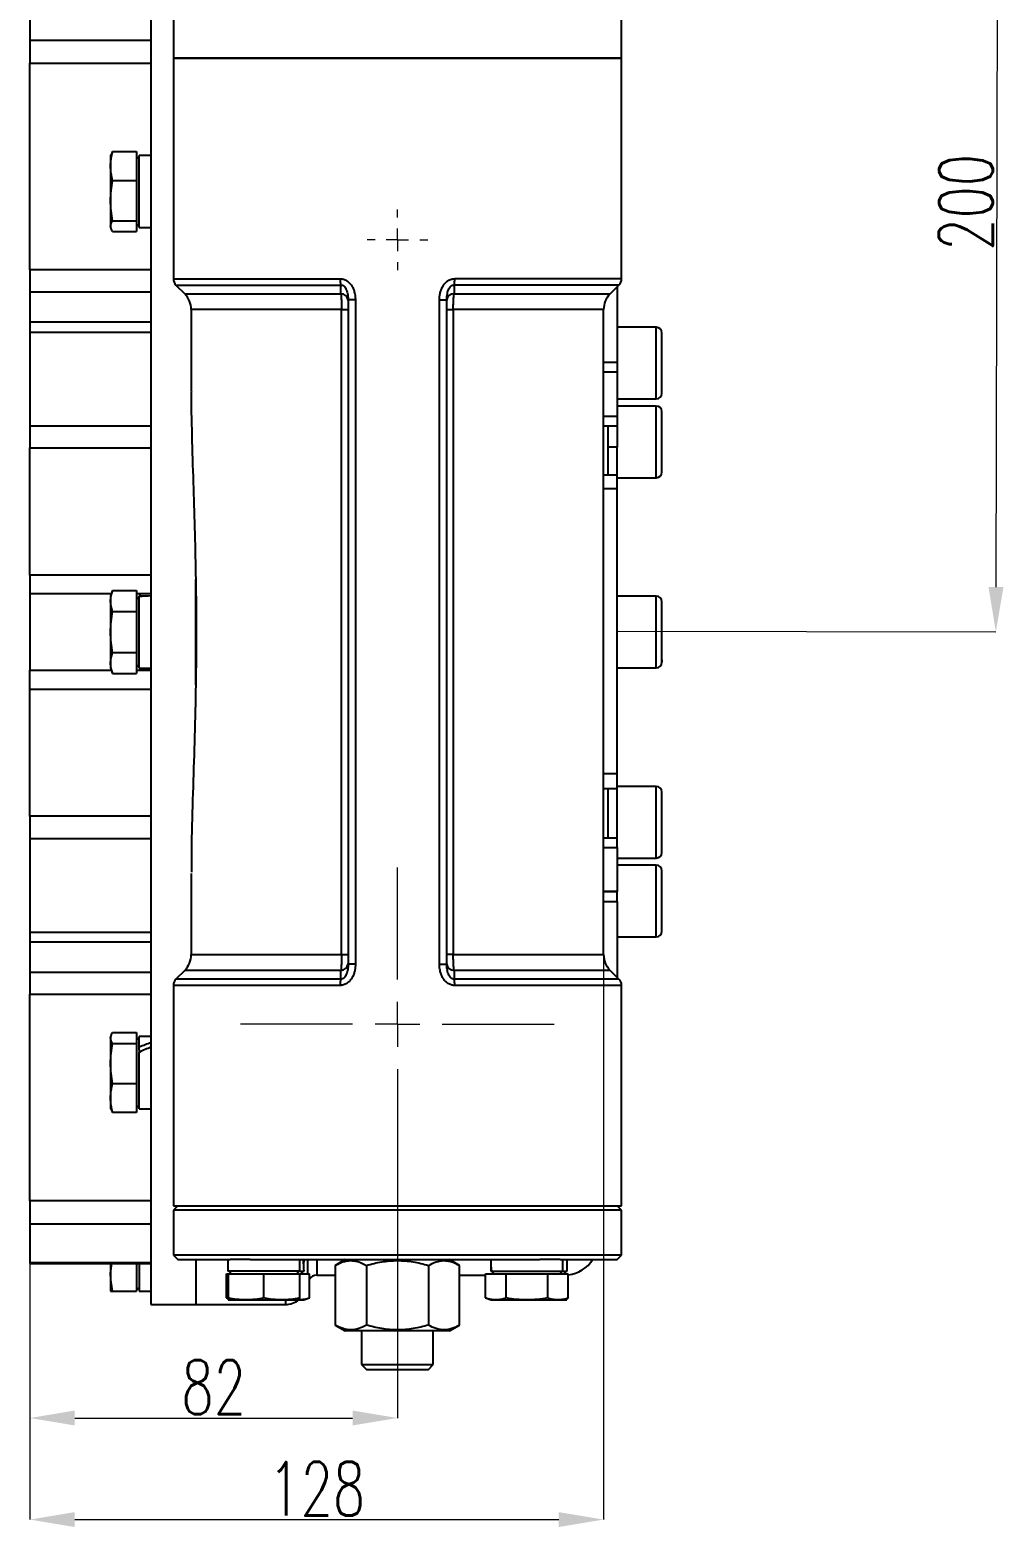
# Model space of a CAD drawing. Header units: millimetres. Extents: x 2451 to 4400, y 944 to 2322.
# Drawn here: x 2991.3 to 3208.8, y 1517.8 to 1851.8 of the extents above; entities that cross this region are included whole.
import ezdxf

# ---------------------------------------------------------------- set-up
doc = ezdxf.new("R2010")
doc.units = ezdxf.units.MM
for name, color, linetype, lineweight in [('10', 7, 'Continuous', 0), ('AM_5', 3, 'Continuous', 25), ('FORMAT', 7, 'Continuous', 18)]:
    doc.layers.add(name, color=color, linetype=linetype, lineweight=lineweight)
doc.styles.add('SLDTEXTSTYLE1', font='txt.shx', dxfattribs={"width": 0.7, "bigfont": 'gbcbig.shx'})
doc.dimstyles.new('SLDDIMSTYLE12$0', dxfattribs={"dimtxt": 12, "dimasz": 10, "dimexe": 0, "dimexo": 0.0625, "dimgap": 0.875, "dimtad": 1, "dimdec": 1, "dimlfac": 1.8, "dimrnd": 1e-09, "dimzin": 12, "dimdsep": 46, "dimtxsty": 'SLDTEXTSTYLE1', "dimcen": 0.09, "dimdle": 8.16, "dimclrd": 3, "dimclre": 3, "dimadec": 0, "dimazin": 3, "dimtfac": 1, "dimtdec": 1, "dimtofl": 0, "dimtmove": 0, "dimatfit": 3, "dimfxl": 0, "dimfrac": 2, "dimtolj": 1, "dimlwd": 5, "dimlwe": 5, "dimarcsym": 0})

# ---------------------------------------------------------------- blocks, each defined once
blk = doc.blocks.new('SW_CENTERMARKSYMBOL_13')
at = {"layer": '10', "color": 0}
for p, q in [((0, 1), (0, 1.35)), ((-1, 0), (-1.35, 0)), ((0, 0), (-0.5, 0)), ((0, 0), (0, 0.5)), ((0, 0), (0, -0.5)), ((0, 0), (0.5, 0)), ((1, 0), (1.35, 0)), ((0, -1), (0, -1.35))]:
    blk.add_line(p, q, dxfattribs=at)
blk = doc.blocks.new('SW_CENTERMARKSYMBOL_14')
at = {"layer": 'FORMAT', "color": 0}
for p, q in [((0, 2), (0, 7)), ((0, 0), (0, 1)), ((-2, 0), (-7, 0)), ((0, 0), (-1, 0)), ((0, 0), (0, -1)), ((0, 0), (1, 0)), ((2, 0), (7, 0)), ((0, -2), (0, -7))]:
    blk.add_line(p, q, dxfattribs=at)
blk = doc.blocks.new('*D74')
at = {"layer": 'AM_5', "color": 3, "linetype": 'Continuous', "lineweight": 5, "transparency": 16777216}
for p, q in [((3073.25, 1594.87), (3073.25, 1542.1)), ((3001.25, 1542.1), (3063.25, 1542.1))]:
    blk.add_line(p, q, dxfattribs=at)
at = {"layer": 'AM_5', "color": 3, "lineweight": 5, "transparency": 16777216}
blk.add_line((2991.25, 1576.52), (2991.25, 1542.1), dxfattribs=at)
at = {"layer": 'AM_5', "color": 3, "transparency": 16777216}
for points in [[(3001.25, 1543.77), (3001.25, 1540.44), (2991.25, 1542.1)], [(3063.25, 1543.77), (3063.25, 1540.44), (3073.25, 1542.1)]]:
    blk.add_solid(points, dxfattribs=at)
at = {"layer": 'Defpoints', "color": 0, "transparency": 16777216}
for p in [(3073.25, 1594.94), (2991.25, 1576.58), (3073.25, 1542.1)]:
    blk.add_point(p, dxfattribs=at)
at = {"layer": 'AM_5', "color": 0, "transparency": 16777216, "insert": (3032.25, 1548.98), "char_height": 12, "attachment_point": 5, "style": 'SLDTEXTSTYLE1'}
blk.add_mtext('\\A1;82', dxfattribs=at)
blk = doc.blocks.new('*D75')
at = {"layer": 'AM_5', "color": 3, "lineweight": 5, "transparency": 16777216}
blk.add_line((3137.74, 1918.3), (3207.19, 1918.16), dxfattribs=at)
at = {"layer": 'AM_5', "color": 3, "linetype": 'Continuous', "lineweight": 5, "transparency": 16777216}
for p, q in [((3207.17, 1908.16), (3206.8, 1727.47)), ((3122.31, 1717.64), (3206.78, 1717.47))]:
    blk.add_line(p, q, dxfattribs=at)
at = {"layer": 'AM_5', "color": 3, "transparency": 16777216}
for points in [[(3205.5, 1908.16), (3208.83, 1908.16), (3207.19, 1918.16)], [(3205.14, 1727.47), (3208.47, 1727.47), (3206.78, 1717.47)]]:
    blk.add_solid(points, dxfattribs=at)
at = {"layer": 'Defpoints', "color": 0, "transparency": 16777216}
for p in [(3137.68, 1918.3), (3122.25, 1717.64), (3206.78, 1717.47)]:
    blk.add_point(p, dxfattribs=at)
at = {"layer": 'AM_5', "color": 0, "transparency": 16777216, "insert": (3200.1, 1813.31), "char_height": 12, "attachment_point": 5, "rotation": 89.8839, "style": 'SLDTEXTSTYLE1'}
blk.add_mtext('\\A1;200', dxfattribs=at)
blk = doc.blocks.new('*D76')
at = {"layer": 'AM_5', "color": 3, "linetype": 'Continuous', "lineweight": 5, "transparency": 16777216}
for p, q in [((3119.25, 1645.45), (3119.25, 1519.44)), ((3001.25, 1519.44), (3109.25, 1519.44))]:
    blk.add_line(p, q, dxfattribs=at)
at = {"layer": 'AM_5', "color": 3, "lineweight": 5, "transparency": 16777216}
blk.add_line((2991.25, 1576.52), (2991.25, 1519.44), dxfattribs=at)
at = {"layer": 'AM_5', "color": 3, "transparency": 16777216}
for points in [[(3001.25, 1521.11), (3001.25, 1517.78), (2991.25, 1519.44)], [(3109.25, 1521.11), (3109.25, 1517.78), (3119.25, 1519.44)]]:
    blk.add_solid(points, dxfattribs=at)
at = {"layer": 'Defpoints', "color": 0, "transparency": 16777216}
for p in [(3119.25, 1645.51), (2991.25, 1576.58), (3119.25, 1519.44)]:
    blk.add_point(p, dxfattribs=at)
at = {"layer": 'AM_5', "color": 0, "transparency": 16777216, "insert": (3055.25, 1526.32), "char_height": 12, "attachment_point": 5, "style": 'SLDTEXTSTYLE1'}
blk.add_mtext('\\A1;128', dxfattribs=at)

msp = doc.modelspace()

# ---------------------------------------------------------------- linework, layer by layer
at = {"color": 7, "linetype": 'Continuous', "lineweight": 25}
for p, q in [((3018.251, 1867.437), (3018.251, 1567.437)), ((2991.251, 1858.098), (2991.251, 1849.445)), ((3023.251, 1858.437), (3023.251, 1845.437)), ((3123.251, 1845.437), (3123.251, 1858.437)), ((2991.251, 1849.445), (3018.251, 1849.445)), ((2991.251, 1849.445), (2991.251, 1844.347)), ((2991.251, 1844.347), (3018.251, 1844.347)), ((2991.251, 1798.229), (2991.251, 1844.347)), ((3023.251, 1845.437), (3023.251, 1796.266)), ((3023.251, 1845.437), (3123.251, 1845.437)), ((3073.251, 1845.437), (3023.251, 1845.437)), ((3123.251, 1845.437), (3073.251, 1845.437)), ((3123.251, 1796.266), (3123.251, 1845.437)), ((3009.366, 1824.041), (3009.251, 1823.725)), ((3009.251, 1823.725), (3009.251, 1821.382)), ((3009.701, 1824.648), (3009.46, 1824.007)), ((3009.701, 1824.648), (3015.051, 1824.648)), ((3015.051, 1824.648), (3015.051, 1818.116)), ((3018.251, 1823.775), (3015.651, 1823.775)), ((3015.651, 1807.675), (3015.651, 1823.775)), ((3009.251, 1821.382), (3009.251, 1813.655)), ((3015.651, 1822.96), (3015.051, 1823.56)), ((3015.051, 1818.116), (3009.701, 1818.116)), ((3015.051, 1818.116), (3015.051, 1809.193)), ((3009.251, 1813.655), (3009.251, 1807.998)), ((3009.251, 1807.998), (3009.251, 1807.725)), ((3009.251, 1807.725), (3009.366, 1807.409)), ((3009.701, 1809.193), (3015.051, 1809.193)), ((3015.051, 1809.193), (3015.051, 1806.802)), ((3015.051, 1807.89), (3015.651, 1808.49)), ((3015.651, 1807.675), (3018.251, 1807.675)), ((3009.701, 1806.802), (3015.051, 1806.802)), ((3018.251, 1798.229), (2991.251, 1798.229)), ((2991.251, 1798.229), (2991.251, 1793.274)), ((3023.251, 1796.266), (3060.463, 1796.266)), ((3023.837, 1794.851), (3025.786, 1792.902)), ((3023.837, 1794.851), (3060.612, 1794.851)), ((3060.627, 1792.902), (3060.612, 1794.851)), ((3085.889, 1794.851), (3085.875, 1792.902)), ((3122.665, 1794.851), (3085.889, 1794.851)), ((3123.251, 1796.266), (3086.039, 1796.266)), ((3120.715, 1792.902), (3122.665, 1794.851)), ((3122.251, 1794.437), (3122.251, 1777.541)), ((3018.251, 1793.274), (2991.251, 1793.274)), ((2991.251, 1793.274), (2991.251, 1786.545)), ((3025.786, 1792.902), (3060.627, 1792.902)), ((3062.251, 1791.517), (3062.251, 1643.358)), ((3063.876, 1791.517), (3062.251, 1791.517)), ((3063.876, 1791.517), (3063.876, 1643.358)), ((3082.626, 1643.358), (3082.626, 1791.517)), ((3082.626, 1791.517), (3084.251, 1791.517)), ((3084.251, 1643.358), (3084.251, 1791.517)), ((3085.875, 1792.902), (3120.715, 1792.902)), ((3027.251, 1789.366), (3027.251, 1771.289)), ((3060.792, 1789.366), (3027.251, 1789.366)), ((3060.792, 1789.366), (3062.251, 1789.366)), ((3060.792, 1645.508), (3060.792, 1789.366)), ((3084.251, 1789.366), (3085.709, 1789.366)), ((3085.709, 1789.366), (3085.709, 1645.508)), ((3119.251, 1789.366), (3085.709, 1789.366)), ((3119.251, 1645.508), (3119.251, 1789.366)), ((3018.251, 1786.545), (2991.251, 1786.545)), ((2991.251, 1786.545), (2991.251, 1784.354)), ((2991.251, 1784.354), (3018.251, 1784.354)), ((2991.251, 1784.354), (2991.251, 1763.464)), ((3131.001, 1785.437), (3122.251, 1785.437)), ((3131.001, 1769.437), (3131.001, 1785.437)), ((3122.251, 1777.541), (3119.251, 1777.541)), ((3122.251, 1777.541), (3122.251, 1775.42)), ((3122.251, 1775.42), (3119.251, 1775.42)), ((3122.251, 1775.42), (3122.251, 1765.521)), ((3122.251, 1769.437), (3131.001, 1769.437)), ((3131.001, 1767.864), (3122.251, 1767.864)), ((3131.001, 1751.864), (3131.001, 1767.864)), ((2991.251, 1763.464), (3018.251, 1763.464)), ((2991.251, 1763.464), (2991.251, 1758.524)), ((3122.251, 1765.521), (3119.251, 1765.521)), ((3122.251, 1765.521), (3122.251, 1763.399)), ((3122.251, 1763.399), (3119.251, 1763.399)), ((3120.251, 1758.668), (3120.251, 1763.399)), ((3122.251, 1763.399), (3122.251, 1758.668)), ((2991.251, 1758.524), (3018.251, 1758.524)), ((2991.251, 1730.156), (2991.251, 1758.524)), ((3120.251, 1752.437), (3120.251, 1758.668)), ((3122.251, 1758.668), (3120.251, 1758.668)), ((3122.251, 1752.437), (3122.251, 1758.668)), ((3122.251, 1752.437), (3119.251, 1752.437)), ((3122.251, 1749.437), (3122.251, 1752.437)), ((3122.251, 1751.864), (3131.001, 1751.864)), ((3119.251, 1749.437), (3122.251, 1749.437)), ((3122.251, 1685.848), (3122.251, 1749.437)), ((3018.251, 1730.156), (2991.251, 1730.156)), ((2991.251, 1730.156), (2991.251, 1725.959)), ((3028.251, 1729.196), (3028.251, 1705.686)), ((3028.251, 1705.691), (3028.251, 1729.183)), ((2991.251, 1725.959), (2991.251, 1708.916)), ((3009.441, 1725.959), (2991.251, 1725.959)), ((3009.701, 1726.675), (3009.251, 1725.437)), ((3009.251, 1725.437), (3009.251, 1724.365)), ((3009.251, 1724.365), (3009.251, 1717.437)), ((3009.701, 1726.675), (3015.051, 1726.675)), ((3015.051, 1726.675), (3015.051, 1722.056)), ((3018.251, 1725.959), (3015.051, 1725.959)), ((3015.651, 1724.672), (3015.051, 1725.272)), ((3015.651, 1725.346), (3015.651, 1725.487)), ((3015.651, 1709.387), (3015.651, 1725.346)), ((3131.001, 1725.437), (3122.251, 1725.437)), ((3131.001, 1709.437), (3131.001, 1725.437)), ((3009.701, 1722.056), (3015.051, 1722.056)), ((3015.051, 1722.056), (3015.051, 1712.818)), ((3009.251, 1717.437), (3009.251, 1710.509)), ((3009.251, 1710.509), (3009.251, 1709.437)), ((3015.051, 1712.818), (3009.701, 1712.818)), ((3015.051, 1712.818), (3015.051, 1708.2)), ((3015.051, 1709.602), (3015.651, 1710.202)), ((2991.251, 1704.719), (2991.251, 1708.916)), ((2991.251, 1708.916), (3009.441, 1708.916)), ((3009.251, 1709.437), (3009.701, 1708.2)), ((3009.701, 1708.2), (3015.051, 1708.2)), ((3015.051, 1708.916), (3018.251, 1708.916)), ((3015.651, 1709.387), (3018.251, 1709.387)), ((3122.251, 1709.437), (3131.001, 1709.437)), ((2991.251, 1704.719), (3018.251, 1704.719)), ((2991.251, 1676.35), (2991.251, 1704.719)), ((3119.251, 1685.848), (3122.251, 1685.848)), ((3122.251, 1682.437), (3122.251, 1685.848)), ((3122.251, 1682.437), (3119.251, 1682.437)), ((3120.251, 1671.475), (3120.251, 1682.437)), ((3131.001, 1683.011), (3122.251, 1683.011)), ((3122.251, 1671.475), (3122.251, 1682.437)), ((3131.001, 1667.011), (3131.001, 1683.011)), ((2991.251, 1676.35), (2991.251, 1671.411)), ((3018.251, 1676.35), (2991.251, 1676.35)), ((2991.251, 1671.411), (3018.251, 1671.411)), ((2991.251, 1671.411), (2991.251, 1650.521)), ((3122.251, 1671.489), (3119.251, 1671.489)), ((3122.251, 1669.368), (3122.251, 1671.489)), ((3119.251, 1669.368), (3122.251, 1669.368)), ((3122.251, 1669.368), (3122.251, 1659.554)), ((3122.251, 1667.011), (3131.001, 1667.011)), ((3027.251, 1663.586), (3027.251, 1645.508)), ((3131.001, 1665.437), (3122.251, 1665.437)), ((3131.001, 1649.437), (3131.001, 1665.437)), ((3122.251, 1659.554), (3119.251, 1659.554)), ((3122.251, 1659.468), (3119.251, 1659.468)), ((3119.251, 1657.347), (3122.251, 1657.347)), ((3122.251, 1659.468), (3122.251, 1659.554)), ((3122.251, 1657.347), (3122.251, 1659.468)), ((3122.251, 1657.347), (3122.251, 1640.437)), ((2991.251, 1650.521), (3018.251, 1650.521)), ((2991.251, 1650.521), (2991.251, 1648.329)), ((2991.251, 1648.329), (3018.251, 1648.329)), ((2991.251, 1648.329), (2991.251, 1641.601)), ((3122.251, 1649.437), (3131.001, 1649.437)), ((3027.251, 1645.508), (3060.792, 1645.508)), ((3060.792, 1645.508), (3062.251, 1645.508)), ((3063.876, 1643.358), (3062.251, 1643.358)), ((3082.626, 1643.358), (3084.251, 1643.358)), ((3085.709, 1645.508), (3084.251, 1645.508)), ((3085.709, 1645.508), (3119.251, 1645.508)), ((2991.251, 1641.601), (3018.251, 1641.601)), ((2991.251, 1641.601), (2991.251, 1636.645)), ((3025.786, 1641.973), (3023.837, 1640.023)), ((3060.612, 1640.023), (3023.837, 1640.023)), ((3060.627, 1641.973), (3025.786, 1641.973)), ((3060.612, 1640.023), (3060.627, 1641.973)), ((3085.875, 1641.973), (3085.889, 1640.023)), ((3120.715, 1641.973), (3085.875, 1641.973)), ((3122.665, 1640.023), (3085.889, 1640.023)), ((3122.665, 1640.023), (3120.715, 1641.973)), ((2991.251, 1636.645), (3018.251, 1636.645)), ((2991.251, 1590.528), (2991.251, 1636.645)), ((3023.251, 1638.609), (3023.251, 1589.437)), ((3060.463, 1638.609), (3023.251, 1638.609)), ((3123.251, 1638.609), (3086.039, 1638.609)), ((3123.251, 1589.437), (3123.251, 1638.609)), ((3009.366, 1627.466), (3009.251, 1627.149)), ((3009.251, 1627.149), (3009.251, 1626.877)), ((3009.251, 1626.877), (3009.251, 1621.22)), ((3009.701, 1628.072), (3015.051, 1628.072)), ((3015.051, 1628.072), (3015.051, 1625.681)), ((3015.651, 1626.384), (3015.051, 1626.984)), ((3018.251, 1627.199), (3015.651, 1627.199)), ((3015.651, 1624.842), (3015.651, 1627.199)), ((3009.701, 1625.681), (3015.051, 1625.681)), ((3015.051, 1625.681), (3015.051, 1616.759)), ((3015.651, 1624.265), (3015.651, 1624.842)), ((3015.651, 1624.265), (3015.651, 1623.68)), ((3015.651, 1611.099), (3015.651, 1623.68)), ((3009.251, 1621.22), (3009.251, 1613.493)), ((3009.701, 1616.759), (3015.051, 1616.759)), ((3015.051, 1616.759), (3015.051, 1610.227)), ((3009.251, 1613.493), (3009.251, 1611.149)), ((3009.251, 1611.149), (3009.366, 1610.833)), ((3009.46, 1610.867), (3009.701, 1610.227)), ((3015.051, 1610.227), (3009.701, 1610.227)), ((3015.051, 1611.314), (3015.651, 1611.914)), ((3015.651, 1611.099), (3018.251, 1611.099)), ((3018.251, 1590.528), (2991.251, 1590.528)), ((2991.251, 1590.528), (2991.251, 1585.429)), ((3024.251, 1589.437), (3023.251, 1588.437)), ((3023.251, 1589.437), (3073.251, 1589.437)), ((3023.251, 1588.437), (3023.251, 1578.437)), ((3123.251, 1588.437), (3023.251, 1588.437)), ((3073.251, 1589.437), (3123.251, 1589.437)), ((3123.251, 1588.437), (3122.251, 1589.437)), ((3123.251, 1578.437), (3123.251, 1588.437)), ((2991.251, 1585.429), (3018.251, 1585.429)), ((2991.251, 1585.429), (2991.251, 1576.776)), ((2991.251, 1576.776), (3018.251, 1576.776)), ((2991.251, 1576.776), (2991.251, 1576.578)), ((2991.251, 1576.578), (3018.251, 1576.578)), ((3009.251, 1574.437), (3009.492, 1576.578)), ((3009.251, 1576.578), (3009.251, 1574.437)), ((3015.051, 1576.578), (3015.051, 1570.437)), ((3015.651, 1576.578), (3015.651, 1570.387)), ((3023.251, 1578.437), (3024.251, 1577.437)), ((3123.251, 1578.437), (3023.251, 1578.437)), ((3024.251, 1577.437), (3035.939, 1577.437)), ((3028.251, 1577.437), (3028.251, 1567.437)), ((3035.41, 1577.437), (3035.41, 1574.837)), ((3040.361, 1577.437), (3035.939, 1577.437)), ((3040.361, 1577.437), (3105.013, 1577.437)), ((3051.51, 1574.837), (3051.51, 1577.437)), ((3053.238, 1574.237), (3053.238, 1577.437)), ((3055.233, 1577.437), (3055.233, 1573.937)), ((3061.626, 1577.437), (3059.394, 1576.149)), ((3087.107, 1576.149), (3084.876, 1577.437)), ((3109.573, 1577.437), (3105.013, 1577.437)), ((3109.573, 1577.437), (3122.251, 1577.437)), ((3110.193, 1574.837), (3110.193, 1577.437)), ((3111.091, 1574.837), (3111.091, 1577.437)), ((3122.251, 1577.437), (3123.251, 1578.437)), ((3009.251, 1574.437), (3009.251, 1570.437)), ((3035.121, 1568.888), (3035.121, 1574.237)), ((3035.121, 1574.237), (3035.46, 1574.237)), ((3051.51, 1574.837), (3035.41, 1574.837)), ((3035.46, 1574.237), (3035.46, 1568.888)), ((3035.46, 1574.237), (3043.46, 1574.237)), ((3036.225, 1574.837), (3035.625, 1574.237)), ((3043.46, 1568.888), (3043.46, 1574.237)), ((3043.46, 1574.237), (3051.46, 1574.237)), ((3051.295, 1574.237), (3050.695, 1574.837)), ((3051.46, 1568.888), (3051.46, 1574.237)), ((3051.46, 1574.237), (3053.596, 1574.237)), ((3051.51, 1574.837), (3052.408, 1574.837)), ((3052.193, 1574.237), (3051.593, 1574.837)), ((3053.596, 1568.888), (3053.596, 1574.237)), ((3055.233, 1573.937), (3059.394, 1573.937)), ((3059.394, 1576.149), (3059.394, 1562.826)), ((3066.323, 1576.149), (3066.323, 1562.826)), ((3080.179, 1576.149), (3080.179, 1562.826)), ((3087.107, 1562.826), (3087.107, 1576.149)), ((3087.107, 1573.937), (3092.905, 1573.937)), ((3092.905, 1568.888), (3092.905, 1574.237)), ((3092.905, 1574.237), (3097.524, 1574.237)), ((3094.093, 1574.837), (3094.234, 1574.837)), ((3094.234, 1574.837), (3110.193, 1574.837)), ((3094.908, 1574.837), (3094.308, 1574.237)), ((3097.524, 1568.888), (3097.524, 1574.237)), ((3097.524, 1574.237), (3106.762, 1574.237)), ((3106.762, 1574.237), (3106.762, 1568.888)), ((3106.762, 1574.237), (3111.381, 1574.237)), ((3109.978, 1574.237), (3109.378, 1574.837)), ((3110.251, 1574.837), (3111.091, 1574.837)), ((3110.876, 1574.237), (3110.276, 1574.837)), ((3111.381, 1568.888), (3111.381, 1574.237)), ((3009.701, 1570.437), (3015.051, 1570.437)), ((3015.051, 1570.602), (3015.651, 1571.202)), ((3015.651, 1570.387), (3018.251, 1570.387)), ((3018.251, 1567.437), (3028.251, 1567.437)), ((3028.251, 1567.437), (3048.251, 1567.437)), ((3035.121, 1568.888), (3035.46, 1568.764)), ((3035.426, 1568.828), (3035.121, 1568.888)), ((3035.46, 1568.437), (3039.46, 1568.437)), ((3039.46, 1568.437), (3047.46, 1568.437)), ((3047.46, 1568.437), (3051.46, 1568.437)), ((3048.251, 1568.437), (3048.251, 1567.437)), ((3051.46, 1568.437), (3052.358, 1568.437)), ((3052.358, 1568.437), (3053.596, 1568.888)), ((3092.905, 1568.888), (3094.143, 1568.437)), ((3094.143, 1568.437), (3095.215, 1568.437)), ((3095.215, 1568.437), (3102.143, 1568.437)), ((3102.143, 1568.437), (3109.071, 1568.437)), ((3109.071, 1568.437), (3110.143, 1568.437)), ((3110.143, 1568.437), (3111.381, 1568.888)), ((3110.143, 1568.437), (3111.041, 1568.437)), ((3059.394, 1562.826), (3061.626, 1561.537)), ((3084.876, 1561.537), (3061.626, 1561.537)), ((3065.251, 1561.537), (3065.251, 1554.02)), ((3081.251, 1554.02), (3081.251, 1561.537)), ((3084.876, 1561.537), (3087.107, 1562.826)), ((3065.251, 1554.02), (3066.333, 1552.937)), ((3065.251, 1554.02), (3081.251, 1554.02)), ((3080.168, 1552.937), (3081.251, 1554.02)), ((3066.333, 1552.937), (3080.168, 1552.937))]:
    msp.add_line(p, q, dxfattribs=at)
for centre, radius, start, end in [((3025.251, 1796.266), 2, 180, 225), ((3066.45, 1796.185), 5.988, 179.2271, 192.86764), ((3080.052, 1796.185), 5.988, 347.13236, 0.7729), ((3121.251, 1796.266), 2, 315, 0), ((3022.251, 1789.366), 5, 0, 45), ((3060.604, 1791.236), 1.666, 8.68424, 89.21111), ((3085.898, 1791.236), 1.666, 90.78889, 171.31576), ((3124.251, 1789.366), 5, 135, 180), ((3131.001, 1784.187), 1.25, 0, 90), ((3131.001, 1770.687), 1.25, 270, 0), ((3131.001, 1766.614), 1.25, 0, 90), ((3131.001, 1753.114), 1.25, 270, 0), ((3131.001, 1724.187), 1.25, 0, 90), ((3131.001, 1710.687), 1.25, 270, 0), ((3131.001, 1681.761), 1.25, 0, 90), ((3131.001, 1668.261), 1.25, 270, 0), ((3131.001, 1664.187), 1.25, 0, 90), ((3131.001, 1650.687), 1.25, 270, 0), ((3022.251, 1645.508), 5, 315, 0), ((3060.604, 1643.639), 1.666, 270.78889, 351.31576), ((3085.898, 1643.639), 1.666, 188.68424, 269.21111), ((3124.251, 1645.508), 5, 180, 225), ((3025.251, 1638.609), 2, 135, 180), ((3066.45, 1638.69), 5.988, 167.13236, 180.7729), ((3080.052, 1638.69), 5.988, 359.2271, 12.86764), ((3121.251, 1638.609), 2, 0, 45), ((3110.251, 1581.937), 8, 278.11982, 325.77113), ((3055.233, 1571.937), 2, 90, 144.92797), ((3048.251, 1572.437), 5, 270, 306.8699)]:
    msp.add_arc(centre, radius, start, end, dxfattribs=at)
for centre, major_axis, ratio, start_param, end_param in [((3015.651, 1717.437), (13.943, 0), 0.5773503, 1.477424, 1.5707963), ((3018.251, 1717.437), (13.943, 0), 0.5773503, 1.5707963, 1.7583677), ((3015.651, 1619.149), (13.763, 6.53), 0.3419987, 1.2223497, 1.409921), ((3018.251, 1619.149), (13.763, 6.53), 0.3419987, 1.409921, 1.5974924), ((3044.358, 1574.837), (0, 13.943), 0.5773503, 4.712389, 4.8999603), ((3044.358, 1577.437), (0, 13.943), 0.5773503, 4.6190167, 4.712389), ((3102.143, 1577.437), (0, 13.943), 0.5773503, 1.5707963, 1.7583677), ((3102.143, 1574.837), (0, 13.943), 0.5773503, 1.477424, 1.5707963)]:
    msp.add_ellipse(centre, major_axis=major_axis, ratio=ratio, start_param=start_param, end_param=end_param, dxfattribs=at)
for points, knots in [([(3009.251, 1821.382), (3009.251, 1821.931), (3009.293, 1822.478), (3009.449, 1823.566), (3009.562, 1824.108), (3009.701, 1824.648)], [0, 0, 0, 0, 0.5, 0.5, 1, 1, 1, 1]), ([(3009.701, 1818.116), (3009.562, 1818.656), (3009.449, 1819.198), (3009.293, 1820.286), (3009.251, 1820.832), (3009.251, 1821.382)], [0, 0, 0, 0, 0.5, 0.5, 1, 1, 1, 1]), ([(3009.251, 1813.655), (3009.251, 1814.405), (3009.293, 1815.152), (3009.449, 1816.638), (3009.562, 1817.378), (3009.701, 1818.116)], [0, 0, 0, 0, 0.5, 0.5, 1, 1, 1, 1]), ([(3009.701, 1809.193), (3009.562, 1809.931), (3009.449, 1810.671), (3009.293, 1812.157), (3009.251, 1812.904), (3009.251, 1813.655)], [0, 0, 0, 0, 0.5, 0.5, 1, 1, 1, 1]), ([(3009.251, 1807.998), (3009.251, 1808.199), (3009.293, 1808.399), (3009.449, 1808.797), (3009.562, 1808.995), (3009.701, 1809.193)], [0, 0, 0, 0, 0.5, 0.5, 1, 1, 1, 1]), ([(3009.701, 1806.802), (3009.562, 1807), (3009.449, 1807.198), (3009.293, 1807.596), (3009.251, 1807.797), (3009.251, 1807.998)], [0, 0, 0, 0, 0.5, 0.5, 1, 1, 1, 1]), ([(3060.463, 1796.266), (3060.516, 1796.265), (3060.622, 1796.263), (3060.781, 1796.249), (3060.938, 1796.226), (3061.093, 1796.194), (3061.323, 1796.132), (3061.623, 1796.017), (3061.974, 1795.822), (3062.299, 1795.579), (3062.69, 1795.205), (3063.093, 1794.662), (3063.456, 1793.931), (3063.674, 1793.24), (3063.799, 1792.613), (3063.864, 1792.07), (3063.872, 1791.703), (3063.876, 1791.517)], [0, 0, 0, 0, 0.02528075, 0.05035737, 0.07531009, 0.10022035, 0.12517001, 0.18741173, 0.25052272, 0.31231502, 0.37588689, 0.50079764, 0.62203309, 0.74998051, 0.83171905, 0.91487426, 1, 1, 1, 1]), ([(3060.612, 1794.851), (3060.744, 1794.869), (3060.873, 1794.856), (3061.123, 1794.767), (3061.243, 1794.692), (3061.46, 1794.493), (3061.56, 1794.368), (3061.734, 1794.091), (3061.811, 1793.935), (3062.012, 1793.437), (3062.103, 1793.072), (3062.224, 1792.304), (3062.251, 1791.913), (3062.251, 1791.517)], [0, 0, 0, 0, 0.125, 0.125, 0.25, 0.25, 0.375, 0.375, 0.5, 0.5, 0.75, 0.75, 1, 1, 1, 1]), ([(3082.626, 1791.517), (3082.627, 1791.61), (3082.629, 1791.795), (3082.645, 1792.071), (3082.671, 1792.343), (3082.707, 1792.61), (3082.754, 1792.874), (3082.853, 1793.321), (3083.044, 1793.927), (3083.407, 1794.66), (3083.811, 1795.204), (3084.201, 1795.578), (3084.526, 1795.821), (3084.876, 1796.017), (3085.209, 1796.144), (3085.51, 1796.218), (3085.773, 1796.258), (3085.95, 1796.263), (3086.039, 1796.266)], [0, 0, 0, 0, 0.0426773, 0.0848038, 0.1264445, 0.167667, 0.2085406, 0.2491365, 0.3773316, 0.4988227, 0.6239569, 0.6874902, 0.7492598, 0.8123166, 0.8745174, 0.9161741, 0.957875, 1, 1, 1, 1]), ([(3084.251, 1791.517), (3084.251, 1791.917), (3084.278, 1792.309), (3084.368, 1792.881), (3084.407, 1793.07), (3084.502, 1793.432), (3084.558, 1793.606), (3084.757, 1794.101), (3084.933, 1794.395), (3085.26, 1794.693), (3085.378, 1794.767), (3085.63, 1794.856), (3085.758, 1794.869), (3085.889, 1794.851)], [0, 0, 0, 0, 0.25, 0.25, 0.375, 0.375, 0.5, 0.5, 0.75, 0.75, 0.875, 0.875, 1, 1, 1, 1]), ([(3060.627, 1792.902), (3060.652, 1792.672), (3060.676, 1792.417), (3060.717, 1791.876), (3060.734, 1791.59), (3060.763, 1790.985), (3060.774, 1790.667), (3060.789, 1790.025), (3060.792, 1789.698), (3060.792, 1789.366)], [0, 0, 0, 0, 0.25, 0.25, 0.5, 0.5, 0.75, 0.75, 1, 1, 1, 1]), ([(3085.709, 1789.366), (3085.709, 1789.698), (3085.713, 1790.031), (3085.728, 1790.675), (3085.739, 1790.987), (3085.76, 1791.441), (3085.768, 1791.59), (3085.786, 1791.879), (3085.796, 1792.018), (3085.826, 1792.421), (3085.849, 1792.671), (3085.875, 1792.902)], [0, 0, 0, 0, 0.25, 0.25, 0.5, 0.5, 0.625, 0.625, 0.75, 0.75, 1, 1, 1, 1]), ([(3132.251, 1770.687), (3132.251, 1773.608), (3132.251, 1774.811), (3132.251, 1777.43), (3132.251, 1778.787), (3132.251, 1781.254), (3132.251, 1782.308), (3132.251, 1783.791), (3132.251, 1784.187), (3132.251, 1784.187)], [0, 0, 0, 0, 0.25, 0.25, 0.5, 0.5, 0.75, 0.75, 1, 1, 1, 1]), ([(3027.267, 1771.193), (3027.262, 1770.867), (3027.203, 1767.216), (3027.41, 1759.974), (3027.703, 1749.7), (3028.042, 1739.413), (3028.181, 1732.598), (3028.251, 1729.183)], [0, 0, 0, 0, 0.0245935, 0.2747669, 0.5249563, 0.7619175, 1, 1, 1, 1]), ([(3132.251, 1753.114), (3132.251, 1753.114), (3132.251, 1753.825), (3132.251, 1756.357), (3132.251, 1758.074), (3132.251, 1761.654), (3132.251, 1763.371), (3132.251, 1765.902), (3132.251, 1766.614), (3132.251, 1766.614)], [0, 0, 0, 0, 0.25, 0.25, 0.5, 0.5, 0.75, 0.75, 1, 1, 1, 1]), ([(3009.251, 1724.365), (3009.251, 1724.754), (3009.293, 1725.141), (3009.449, 1725.91), (3009.562, 1726.293), (3009.701, 1726.675)], [0, 0, 0, 0, 0.5, 0.5, 1, 1, 1, 1]), ([(3009.701, 1722.056), (3009.562, 1722.438), (3009.449, 1722.821), (3009.293, 1723.59), (3009.251, 1723.977), (3009.251, 1724.365)], [0, 0, 0, 0, 0.5, 0.5, 1, 1, 1, 1]), ([(3132.251, 1711.232), (3132.251, 1711.08), (3132.251, 1710.769), (3132.251, 1710.642), (3132.251, 1710.782), (3132.251, 1711.318), (3132.251, 1712.549), (3132.251, 1714.366), (3132.251, 1716.053), (3132.251, 1717.438), (3132.251, 1718.818), (3132.251, 1720.524), (3132.251, 1721.546), (3132.251, 1724.187)], [0, 0, 0, 0, 0.0714521, 0.1463666, 0.2212811, 0.2946388, 0.4309111, 0.5671833, 0.640541, 0.7154555, 0.79037, 0.8637278, 1, 1, 1, 1]), ([(3009.251, 1717.437), (3009.251, 1718.214), (3009.293, 1718.987), (3009.449, 1720.526), (3009.562, 1721.292), (3009.701, 1722.056)], [0, 0, 0, 0, 0.5, 0.5, 1, 1, 1, 1]), ([(3009.701, 1712.818), (3009.562, 1713.582), (3009.449, 1714.348), (3009.293, 1715.887), (3009.251, 1716.66), (3009.251, 1717.437)], [0, 0, 0, 0, 0.5, 0.5, 1, 1, 1, 1]), ([(3009.251, 1710.509), (3009.251, 1710.898), (3009.293, 1711.284), (3009.449, 1712.054), (3009.562, 1712.437), (3009.701, 1712.818)], [0, 0, 0, 0, 0.5, 0.5, 1, 1, 1, 1]), ([(3009.701, 1708.2), (3009.562, 1708.581), (3009.449, 1708.964), (3009.293, 1709.734), (3009.251, 1710.12), (3009.251, 1710.509)], [0, 0, 0, 0, 0.5, 0.5, 1, 1, 1, 1]), ([(3132.251, 1711.232), (3132.251, 1711.076), (3132.251, 1710.758), (3132.251, 1710.711), (3132.251, 1710.687)], [0, 0, 0, 0, 0.4881723, 1, 1, 1, 1]), ([(3028.251, 1705.691), (3028.168, 1701.861), (3028.004, 1694.201), (3027.638, 1682.788), (3027.302, 1672.628), (3027.293, 1666.403), (3027.289, 1663.864)], [0, 0, 0, 0, 0.2680469, 0.5360996, 0.810787, 1, 1, 1, 1]), ([(3132.251, 1675.011), (3132.251, 1676.801), (3132.251, 1678.518), (3132.251, 1681.05), (3132.251, 1681.761), (3132.251, 1681.761)], [0, 0, 0, 0, 0.5, 0.5, 1, 1, 1, 1]), ([(3132.251, 1668.261), (3132.251, 1668.261), (3132.251, 1668.972), (3132.251, 1671.504), (3132.251, 1673.221), (3132.251, 1675.011)], [0, 0, 0, 0, 0.5, 0.5, 1, 1, 1, 1]), ([(3132.251, 1650.687), (3132.251, 1653.608), (3132.251, 1654.811), (3132.251, 1657.43), (3132.251, 1658.787), (3132.251, 1661.254), (3132.251, 1662.308), (3132.251, 1663.791), (3132.251, 1664.187), (3132.251, 1664.187)], [0, 0, 0, 0, 0.25, 0.25, 0.5, 0.5, 0.75, 0.75, 1, 1, 1, 1]), ([(3063.876, 1643.358), (3063.875, 1643.264), (3063.873, 1643.079), (3063.857, 1642.804), (3063.831, 1642.532), (3063.794, 1642.264), (3063.747, 1642.001), (3063.648, 1641.554), (3063.458, 1640.948), (3063.094, 1640.215), (3062.691, 1639.671), (3062.301, 1639.296), (3061.976, 1639.053), (3061.625, 1638.858), (3061.292, 1638.73), (3060.992, 1638.656), (3060.729, 1638.616), (3060.552, 1638.611), (3060.463, 1638.609)], [0, 0, 0, 0, 0.0426773, 0.0848038, 0.1264445, 0.167667, 0.2085406, 0.2491365, 0.3773316, 0.4988227, 0.6239569, 0.6874902, 0.7492598, 0.8123166, 0.8745174, 0.9161741, 0.957875, 1, 1, 1, 1]), ([(3062.251, 1643.358), (3062.251, 1642.958), (3062.223, 1642.566), (3062.133, 1641.994), (3062.095, 1641.805), (3062, 1641.443), (3061.944, 1641.269), (3061.744, 1640.773), (3061.568, 1640.48), (3061.241, 1640.182), (3061.124, 1640.107), (3060.872, 1640.019), (3060.743, 1640.006), (3060.612, 1640.023)], [0, 0, 0, 0, 0.25, 0.25, 0.375, 0.375, 0.5, 0.5, 0.75, 0.75, 0.875, 0.875, 1, 1, 1, 1]), ([(3060.792, 1645.508), (3060.792, 1645.177), (3060.789, 1644.843), (3060.774, 1644.2), (3060.763, 1643.887), (3060.741, 1643.434), (3060.733, 1643.284), (3060.715, 1642.996), (3060.706, 1642.857), (3060.675, 1642.453), (3060.652, 1642.203), (3060.627, 1641.973)], [0, 0, 0, 0, 0.25, 0.25, 0.5, 0.5, 0.625, 0.625, 0.75, 0.75, 1, 1, 1, 1]), ([(3086.039, 1638.609), (3085.985, 1638.61), (3085.879, 1638.611), (3085.72, 1638.626), (3085.563, 1638.649), (3085.408, 1638.681), (3085.178, 1638.743), (3084.878, 1638.857), (3084.527, 1639.053), (3084.202, 1639.295), (3083.812, 1639.67), (3083.409, 1640.212), (3083.046, 1640.944), (3082.827, 1641.634), (3082.703, 1642.261), (3082.637, 1642.804), (3082.63, 1643.172), (3082.626, 1643.358)], [0, 0, 0, 0, 0.0252808, 0.0503574, 0.0753101, 0.1002204, 0.12517, 0.1874117, 0.2505227, 0.312315, 0.3758869, 0.5007976, 0.6220331, 0.7499805, 0.831719, 0.9148743, 1, 1, 1, 1]), ([(3085.889, 1640.023), (3085.757, 1640.006), (3085.629, 1640.019), (3085.378, 1640.107), (3085.259, 1640.183), (3085.041, 1640.381), (3084.942, 1640.506), (3084.767, 1640.784), (3084.69, 1640.94), (3084.49, 1641.438), (3084.398, 1641.802), (3084.278, 1642.571), (3084.251, 1642.962), (3084.251, 1643.358)], [0, 0, 0, 0, 0.125, 0.125, 0.25, 0.25, 0.375, 0.375, 0.5, 0.5, 0.75, 0.75, 1, 1, 1, 1]), ([(3085.875, 1641.973), (3085.849, 1642.202), (3085.826, 1642.458), (3085.785, 1642.999), (3085.767, 1643.285), (3085.739, 1643.889), (3085.728, 1644.208), (3085.713, 1644.85), (3085.709, 1645.176), (3085.709, 1645.508)], [0, 0, 0, 0, 0.25, 0.25, 0.5, 0.5, 0.75, 0.75, 1, 1, 1, 1]), ([(3009.251, 1626.877), (3009.251, 1627.078), (3009.293, 1627.278), (3009.449, 1627.676), (3009.562, 1627.875), (3009.701, 1628.072)], [0, 0, 0, 0, 0.5, 0.5, 1, 1, 1, 1]), ([(3009.701, 1625.681), (3009.562, 1625.879), (3009.449, 1626.077), (3009.293, 1626.476), (3009.251, 1626.676), (3009.251, 1626.877)], [0, 0, 0, 0, 0.5, 0.5, 1, 1, 1, 1]), ([(3009.251, 1621.22), (3009.251, 1621.971), (3009.293, 1622.717), (3009.449, 1624.204), (3009.562, 1624.944), (3009.701, 1625.681)], [0, 0, 0, 0, 0.5, 0.5, 1, 1, 1, 1]), ([(3009.701, 1616.759), (3009.562, 1617.496), (3009.449, 1618.236), (3009.293, 1619.723), (3009.251, 1620.469), (3009.251, 1621.22)], [0, 0, 0, 0, 0.5, 0.5, 1, 1, 1, 1]), ([(3009.251, 1613.493), (3009.251, 1614.042), (3009.293, 1614.589), (3009.449, 1615.677), (3009.562, 1616.219), (3009.701, 1616.759)], [0, 0, 0, 0, 0.5, 0.5, 1, 1, 1, 1]), ([(3009.701, 1610.227), (3009.562, 1610.766), (3009.449, 1611.308), (3009.293, 1612.396), (3009.251, 1612.943), (3009.251, 1613.493)], [0, 0, 0, 0, 0.5, 0.5, 1, 1, 1, 1]), ([(3059.394, 1576.149), (3059.96, 1576.476), (3060.53, 1576.745), (3061.681, 1577.118), (3062.263, 1577.22), (3063.146, 1577.221), (3063.442, 1577.196), (3064.028, 1577.098), (3064.318, 1577.026), (3065.185, 1576.746), (3065.756, 1576.476), (3066.323, 1576.149)], [0, 0, 0, 0, 0.25, 0.25, 0.5, 0.5, 0.625, 0.625, 0.75, 0.75, 1, 1, 1, 1]), ([(3066.323, 1576.149), (3067.454, 1576.476), (3068.593, 1576.745), (3070.896, 1577.118), (3072.059, 1577.22), (3073.827, 1577.221), (3074.418, 1577.196), (3075.589, 1577.098), (3076.17, 1577.026), (3077.904, 1576.746), (3079.046, 1576.476), (3080.179, 1576.149)], [0, 0, 0, 0, 0.25, 0.25, 0.5, 0.5, 0.625, 0.625, 0.75, 0.75, 1, 1, 1, 1]), ([(3080.179, 1576.149), (3080.745, 1576.476), (3081.314, 1576.745), (3082.466, 1577.118), (3083.047, 1577.22), (3083.931, 1577.221), (3084.227, 1577.196), (3084.812, 1577.098), (3085.103, 1577.026), (3085.97, 1576.746), (3086.541, 1576.476), (3087.107, 1576.149)], [0, 0, 0, 0, 0.25, 0.25, 0.5, 0.5, 0.625, 0.625, 0.75, 0.75, 1, 1, 1, 1]), ([(3009.701, 1570.437), (3009.562, 1571.099), (3009.449, 1571.762), (3009.293, 1573.095), (3009.251, 1573.764), (3009.251, 1574.437)], [0, 0, 0, 0, 0.5, 0.5, 1, 1, 1, 1]), ([(3009.251, 1570.437), (3009.251, 1570.437), (3009.293, 1570.437), (3009.449, 1570.437), (3009.562, 1570.437), (3009.701, 1570.437)], [0, 0, 0, 0, 0.5, 0.5, 1, 1, 1, 1]), ([(3039.46, 1568.437), (3038.787, 1568.437), (3038.118, 1568.479), (3036.785, 1568.635), (3036.121, 1568.749), (3035.46, 1568.888)], [0, 0, 0, 0, 0.5, 0.5, 1, 1, 1, 1]), ([(3035.46, 1568.888), (3035.46, 1568.749), (3035.46, 1568.635), (3035.46, 1568.479), (3035.46, 1568.437), (3035.46, 1568.437)], [0, 0, 0, 0, 0.5, 0.5, 1, 1, 1, 1]), ([(3043.46, 1568.888), (3042.799, 1568.749), (3042.135, 1568.635), (3040.803, 1568.479), (3040.133, 1568.437), (3039.46, 1568.437)], [0, 0, 0, 0, 0.5, 0.5, 1, 1, 1, 1]), ([(3047.46, 1568.437), (3046.787, 1568.437), (3046.118, 1568.479), (3044.785, 1568.635), (3044.121, 1568.749), (3043.46, 1568.888)], [0, 0, 0, 0, 0.5, 0.5, 1, 1, 1, 1]), ([(3051.46, 1568.888), (3050.799, 1568.749), (3050.135, 1568.635), (3048.803, 1568.479), (3048.133, 1568.437), (3047.46, 1568.437)], [0, 0, 0, 0, 0.5, 0.5, 1, 1, 1, 1]), ([(3053.596, 1568.888), (3053.214, 1568.749), (3052.831, 1568.635), (3052.062, 1568.479), (3051.675, 1568.437), (3051.287, 1568.437)], [0, 0, 0, 0, 0.5, 0.5, 1, 1, 1, 1]), ([(3051.46, 1568.437), (3051.46, 1568.437), (3051.46, 1568.479), (3051.46, 1568.635), (3051.46, 1568.749), (3051.46, 1568.888)], [0, 0, 0, 0, 0.5, 0.5, 1, 1, 1, 1]), ([(3095.215, 1568.437), (3094.826, 1568.437), (3094.44, 1568.479), (3093.67, 1568.635), (3093.287, 1568.749), (3092.905, 1568.888)], [0, 0, 0, 0, 0.5, 0.5, 1, 1, 1, 1]), ([(3097.524, 1568.888), (3097.143, 1568.749), (3096.759, 1568.635), (3095.99, 1568.479), (3095.603, 1568.437), (3095.215, 1568.437)], [0, 0, 0, 0, 0.5, 0.5, 1, 1, 1, 1]), ([(3102.143, 1568.437), (3101.366, 1568.437), (3100.593, 1568.479), (3099.054, 1568.635), (3098.288, 1568.749), (3097.524, 1568.888)], [0, 0, 0, 0, 0.5, 0.5, 1, 1, 1, 1]), ([(3106.762, 1568.888), (3105.998, 1568.749), (3105.232, 1568.635), (3103.693, 1568.479), (3102.92, 1568.437), (3102.143, 1568.437)], [0, 0, 0, 0, 0.5, 0.5, 1, 1, 1, 1]), ([(3109.071, 1568.437), (3108.683, 1568.437), (3108.296, 1568.479), (3107.527, 1568.635), (3107.144, 1568.749), (3106.762, 1568.888)], [0, 0, 0, 0, 0.5, 0.5, 1, 1, 1, 1]), ([(3111.381, 1568.888), (3110.999, 1568.749), (3110.616, 1568.635), (3109.846, 1568.479), (3109.46, 1568.437), (3109.071, 1568.437)], [0, 0, 0, 0, 0.5, 0.5, 1, 1, 1, 1]), ([(3111.041, 1568.437), (3111.041, 1568.437), (3111.041, 1568.479), (3111.041, 1568.635), (3111.041, 1568.749), (3111.041, 1568.888)], [0, 0, 0, 0, 0.5, 0.5, 1, 1, 1, 1]), ([(3066.323, 1562.826), (3065.757, 1562.499), (3065.187, 1562.23), (3064.036, 1561.857), (3063.454, 1561.755), (3062.571, 1561.753), (3062.275, 1561.778), (3061.689, 1561.876), (3061.399, 1561.949), (3060.532, 1562.229), (3059.961, 1562.499), (3059.394, 1562.826)], [0, 0, 0, 0, 0.25, 0.25, 0.5, 0.5, 0.625, 0.625, 0.75, 0.75, 1, 1, 1, 1]), ([(3080.179, 1562.826), (3079.048, 1562.499), (3077.908, 1562.23), (3075.605, 1561.857), (3074.442, 1561.755), (3072.675, 1561.753), (3072.083, 1561.778), (3070.913, 1561.876), (3070.331, 1561.949), (3068.597, 1562.229), (3067.455, 1562.499), (3066.323, 1562.826)], [0, 0, 0, 0, 0.25, 0.25, 0.5, 0.5, 0.625, 0.625, 0.75, 0.75, 1, 1, 1, 1]), ([(3087.107, 1562.826), (3086.542, 1562.499), (3085.972, 1562.23), (3084.82, 1561.857), (3084.239, 1561.755), (3083.355, 1561.753), (3083.059, 1561.778), (3082.474, 1561.876), (3082.183, 1561.949), (3081.316, 1562.229), (3080.745, 1562.499), (3080.179, 1562.826)], [0, 0, 0, 0, 0.25, 0.25, 0.5, 0.5, 0.625, 0.625, 0.75, 0.75, 1, 1, 1, 1])]:
    msp.add_open_spline(points, degree=3, knots=knots, dxfattribs=at)
msp.add_open_spline([(3028.251, 1729.183), (3028.316, 1725.268), (3028.386, 1717.437), (3028.316, 1709.607), (3028.251, 1705.691)], degree=3, dxfattribs=at)

# ---------------------------------------------------------------- block references
at = {"layer": '10', "xscale": 5, "yscale": 5, "zscale": 5}
for name, p in [('SW_CENTERMARKSYMBOL_13', (3073.251, 1804.937)), ('SW_CENTERMARKSYMBOL_14', (3073.251, 1629.937))]:
    msp.add_blockref(name, p, dxfattribs=at)

# ---------------------------------------------------------------- dimensions: what is measured, and where the dimension line sits
at = {"layer": 'AM_5'}
dim = msp.add_linear_dim(base=(3206.782, 1717.472), p1=(3137.682, 1918.3), p2=(3122.251, 1717.643), angle=89.88391, text='200', dimstyle='SLDDIMSTYLE12$0', override={"dimlfac": 1}, dxfattribs=at)
dim.commit()
dim.dimension.update_dxf_attribs({"geometry": '*D75', "text_midpoint": (3206.976, 1813.295), "dimtype": 160})
for base, p2, override, picture, middle in [((3119.251, 1519.442), (3119.251, 1645.508), {"dimlfac": 1}, '*D76', (3055.251, 1526.317)), ((3073.251, 1542.104), (3073.251, 1594.937), {"dimlfac": 1, "dimpost": ''}, '*D74', (3032.251, 1548.979))]:
    dim = msp.add_linear_dim(base=base, p1=(2991.251, 1576.578), p2=p2, dimstyle='SLDDIMSTYLE12$0', override=override, dxfattribs=at)
    dim.commit()
    dim.dimension.update_dxf_attribs({"geometry": picture, "text_midpoint": middle})

doc.saveas('drawing.dxf')
